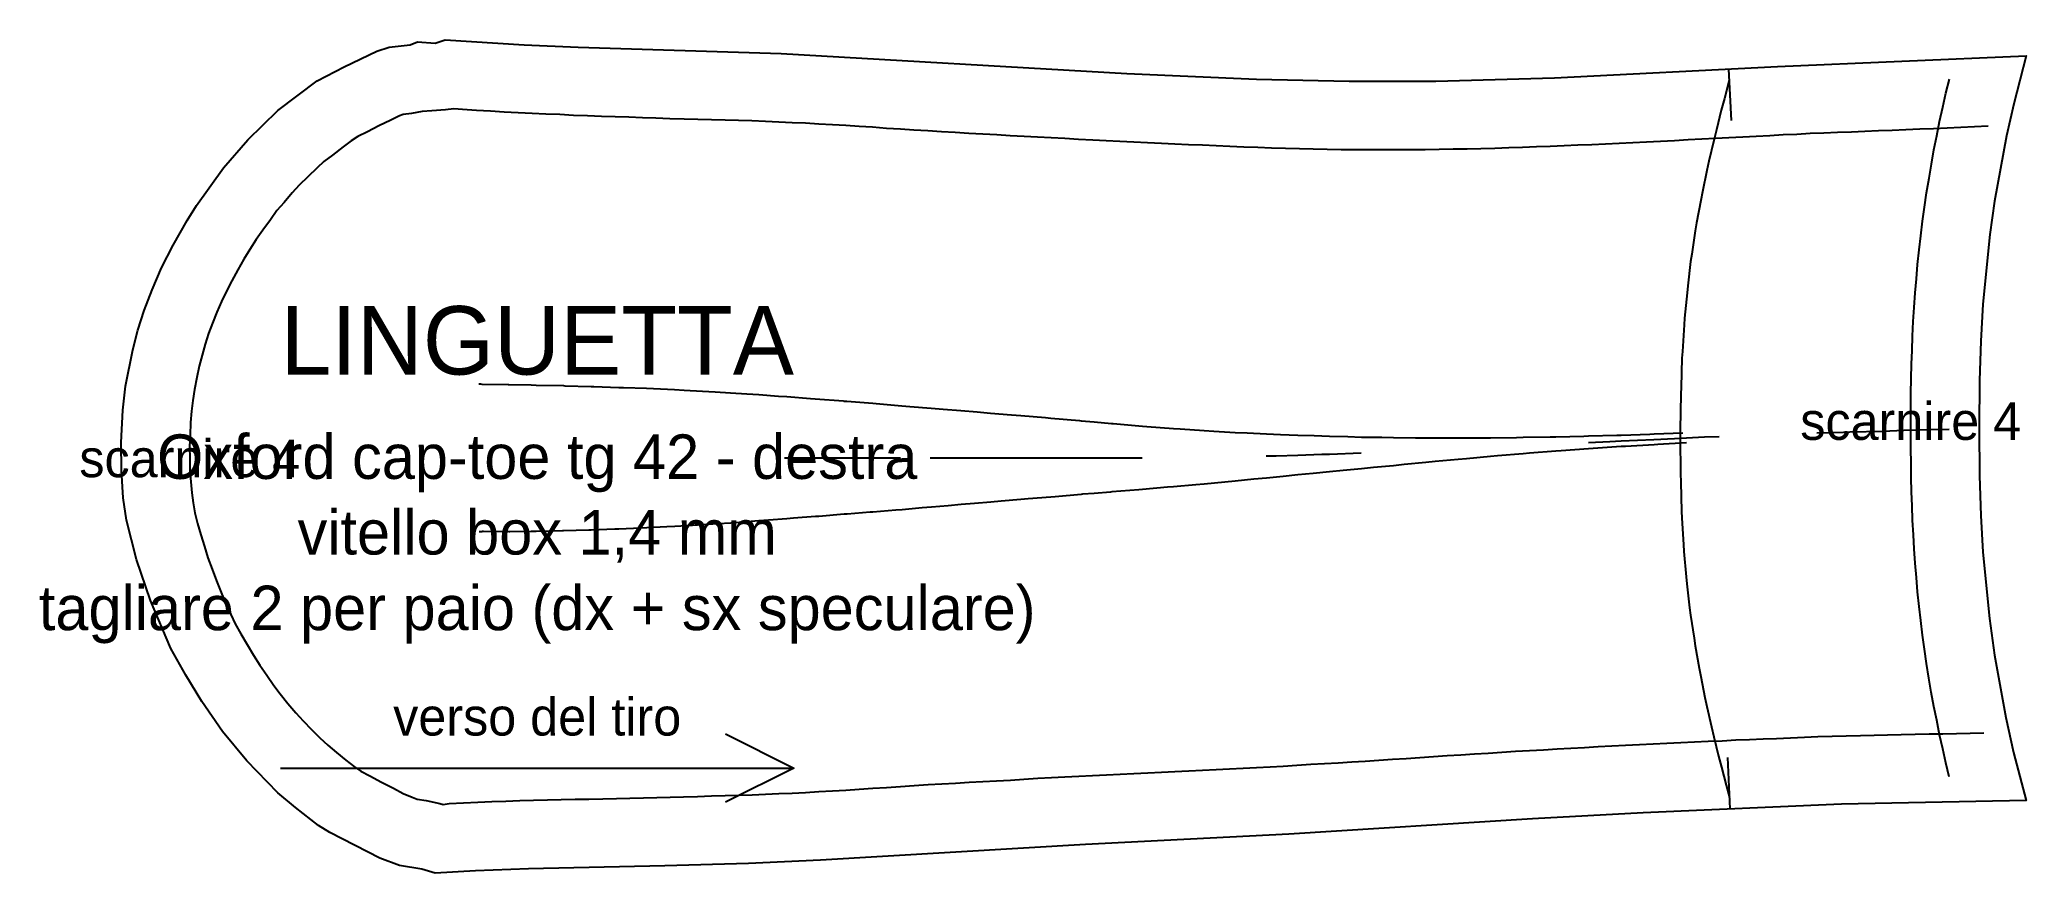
# Model space of a CAD drawing. Header units: millimetres. Extents: x -5 to 111, y 0 to 49.
import ezdxf
from ezdxf.enums import TextEntityAlignment as Align

# ---------------------------------------------------------------- set-up
doc = ezdxf.new("R2010")
doc.units = ezdxf.units.MM
doc.linetypes.add('CENTER', pattern=[5.08, 3.175, -0.635, 0.635, -0.635])
doc.linetypes.add('DASHDOT', pattern=[3.556, 2.54, -0.508, 0, -0.508])
for name, color, linetype in [('ASSE', 6, 'CENTER'), ('RIFERIMENTO', 3, 'CONTINUOUS'), ('SCARNITURA', 8, 'DASHDOT'), ('TACCHE', 7, 'CONTINUOUS'), ('TAGLIO', 7, 'CONTINUOUS'), ('TESTO', 7, 'CONTINUOUS')]:
    doc.layers.add(name, color=color, linetype=linetype)

msp = doc.modelspace()

# ---------------------------------------------------------------- linework, layer by layer
at = {"layer": 'ASSE'}
for points in [[(99.13, 25.74), (99.13, 25.74), (100.69, 25.78), (101.05, 25.8), (101.05, 25.8), (102.98, 25.85), (102.98, 25.85), (104.21, 25.89), (104.92, 25.91), (104.92, 25.91), (105.64, 25.93), (106.86, 25.96), (106.86, 25.96)], [(66.94, 24.39), (66.94, 24.39), (67.52, 24.4), (68.78, 24.44), (68.78, 24.44), (70.19, 24.49), (70.63, 24.5), (70.63, 24.5), (72.5, 24.57), (72.5, 24.57)], [(85.78, 25.18), (87.03, 25.24), (87.69, 25.28), (87.69, 25.28), (89.61, 25.36), (89.61, 25.36), (90.81, 25.42), (91.52, 25.45), (91.52, 25.45), (92.56, 25.5), (93.42, 25.53), (93.42, 25.53)], [(38.78, 24.29), (38.78, 24.29), (40.45, 24.29), (40.45, 24.29), (42.14, 24.29), (42.14, 24.29), (43.84, 24.29), (43.84, 24.29), (45.56, 24.29), (45.56, 24.29)], [(47.29, 24.29), (49.03, 24.29), (49.03, 24.29), (50.78, 24.29), (50.78, 24.29), (52.54, 24.29)], [(52.54, 24.29), (52.54, 24.29), (54.31, 24.29), (54.31, 24.29), (56.09, 24.29), (56.09, 24.29), (57.88, 24.29), (57.88, 24.29), (59.68, 24.29), (59.68, 24.29)]]:
    msp.add_lwpolyline(points, dxfattribs=at)
at = {"layer": 'RIFERIMENTO'}
for points in [[(94, 46.36), (93.73, 45.29), (93.54, 44.6), (93.26, 43.45), (93.1, 42.83), (92.82, 41.63), (92.7, 41.08), (92.44, 39.83), (92.34, 39.32), (92.1, 38.02), (92.02, 37.55), (91.82, 36.19), (91.75, 35.76), (91.58, 34.34), (91.54, 33.93), (91.4, 32.45), (91.37, 32.06), (91.27, 30.5), (91.24, 30.1), (91.19, 28.42), (91.17, 28.01), (91.15, 25.93), (91.14, 25.44), (91.16, 23.36), (91.17, 22.86), (91.22, 21.17), (91.24, 20.76), (91.34, 19.21), (91.36, 18.8), (91.49, 17.33), (91.53, 16.92), (91.69, 15.51), (91.74, 15.09), (91.95, 13.74), (92.01, 13.29), (92.25, 11.99), (92.34, 11.51), (92.59, 10.27), (92.7, 9.74), (92.97, 8.56), (93.1, 7.98), (93.39, 6.85), (93.56, 6.2), (93.83, 5.15), (94.03, 4.43)], [(20.9, 28.6), (21.01, 28.6), (21.09, 28.59), (22.62, 28.57), (22.66, 28.57), (23.96, 28.54), (24.25, 28.53), (24.26, 28.53), (25.85, 28.5), (25.93, 28.49), (27.47, 28.45), (27.63, 28.46), (29.09, 28.4), (29.36, 28.4), (30.71, 28.35), (31.12, 28.33), (32.35, 28.27), (32.91, 28.24), (33.99, 28.18), (34.73, 28.14), (35.63, 28.09), (36.57, 28.02), (37.27, 27.98), (38.42, 27.89), (38.91, 27.86), (40.3, 27.75), (40.57, 27.73), (42.22, 27.61), (42.25, 27.6), (42.43, 27.59), (43.94, 27.47), (44.14, 27.45), (45.64, 27.33), (46.1, 27.29), (47.36, 27.18), (48.06, 27.12), (49.09, 27.05), (50.04, 26.97), (50.83, 26.9), (52.04, 26.8), (52.59, 26.75), (54.03, 26.63), (54.35, 26.6), (56.03, 26.46), (56.12, 26.45), (56.88, 26.39), (57.9, 26.29), (58, 26.28), (59.7, 26.14), (59.96, 26.12), (61.51, 26), (61.91, 25.98), (63.32, 25.88), (63.87, 25.85), (65.13, 25.77), (65.83, 25.74), (66.95, 25.68), (67.78, 25.64), (68.79, 25.6), (69.75, 25.58), (70.64, 25.54), (71.72, 25.52), (72.51, 25.49), (73.69, 25.48), (74.38, 25.47), (75.67, 25.45), (76.27, 25.45), (77.64, 25.45), (78.16, 25.45), (79.61, 25.45), (80.06, 25.46), (81.58, 25.47), (81.96, 25.48), (83.54, 25.5), (83.88, 25.51), (85.5, 25.55), (85.79, 25.56), (87.44, 25.6), (87.7, 25.61), (89.37, 25.67), (89.62, 25.68), (91.29, 25.74)], [(91.52, 25.16), (89.84, 25.06), (89.62, 25.05), (87.95, 24.95), (87.7, 24.94), (86.06, 24.83), (85.79, 24.81), (84.19, 24.7), (83.88, 24.67), (82.33, 24.55), (81.96, 24.52), (80.47, 24.39), (80.06, 24.35), (78.64, 24.23), (78.16, 24.18), (76.81, 24.06), (76.27, 24.01), (75.01, 23.89), (74.38, 23.82), (73.21, 23.71), (72.51, 23.64), (71.44, 23.54), (70.64, 23.46), (69.68, 23.37), (68.79, 23.28), (67.94, 23.19), (66.95, 23.09), (66.22, 23.03), (65.13, 22.92), (64.53, 22.86), (63.32, 22.74), (62.83, 22.7), (61.52, 22.59), (61.16, 22.56), (59.71, 22.44), (59.49, 22.42), (57.91, 22.29), (57.83, 22.28), (56.88, 22.2), (56.2, 22.15), (56.13, 22.14), (54.6, 22.01), (54.35, 21.99), (53.02, 21.88), (52.6, 21.84), (51.45, 21.74), (50.84, 21.69), (49.89, 21.61), (49.1, 21.55), (48.35, 21.48), (47.37, 21.4), (46.82, 21.36), (45.65, 21.25), (45.29, 21.22), (43.95, 21.11), (43.78, 21.11), (42.44, 20.99), (42.28, 20.98), (42.26, 20.98), (40.79, 20.86), (40.58, 20.85), (39.31, 20.75), (38.92, 20.71), (37.84, 20.63), (37.28, 20.59), (36.36, 20.52), (35.64, 20.47), (34.88, 20.42), (34, 20.37), (33.39, 20.33), (32.36, 20.27), (31.89, 20.25), (30.72, 20.19), (30.38, 20.17), (29.1, 20.12), (28.86, 20.11), (27.48, 20.06), (27.33, 20.05), (25.86, 20.01), (25.79, 20.01), (24.26, 19.98), (24.26, 19.98), (23.97, 19.97), (22.71, 19.96), (22.67, 19.96), (21.18, 19.97), (21.1, 19.97), (21.09, 19.96), (20.92, 19.96)]]:
    msp.add_lwpolyline(points, dxfattribs=at)
at = {"layer": 'SCARNITURA'}
for points in [[(106.86, 5.63), (106.67, 6.46), (106.49, 7.27), (106.3, 8.1), (106.14, 8.94), (105.98, 9.75), (105.82, 10.59), (105.68, 11.41), (105.55, 12.26), (105.43, 13.1), (105.31, 13.92), (105.21, 14.77), (105.11, 15.6), (105.02, 16.45), (104.95, 17.29), (104.88, 18.12), (104.82, 18.97), (104.78, 19.79), (104.73, 20.63), (104.7, 21.48), (104.67, 22.29), (104.64, 23.14), (104.64, 23.99), (104.63, 24.78), (104.62, 25.6), (104.62, 26.43), (104.63, 27.25), (104.63, 28.05), (104.64, 28.91), (104.67, 29.75), (104.7, 30.55), (104.73, 31.4), (104.77, 32.25), (104.82, 33.07), (104.88, 33.92), (104.95, 34.75), (105.02, 35.59), (105.12, 36.44), (105.21, 37.26), (105.31, 38.11), (105.43, 38.94), (105.55, 39.78), (105.69, 40.63), (105.83, 41.45), (105.98, 42.29), (106.14, 43.1), (106.31, 43.94), (106.49, 44.77), (106.68, 45.59), (106.88, 46.42)], [(109.15, 43.66), (108.34, 43.63), (107.55, 43.59), (106.75, 43.56), (105.95, 43.52), (105.15, 43.49), (104.34, 43.45), (103.54, 43.42), (102.74, 43.39), (101.94, 43.36), (101.15, 43.32), (100.34, 43.29), (99.53, 43.26), (98.75, 43.23), (97.96, 43.19), (97.17, 43.16), (96.39, 43.11), (95.59, 43.07), (94.8, 43.03), (93.99, 42.99), (93.2, 42.95), (92.4, 42.9), (91.6, 42.86), (90.8, 42.82), (89.99, 42.77), (89.18, 42.73), (88.38, 42.7), (87.57, 42.66), (86.77, 42.62), (85.97, 42.58), (85.16, 42.55), (84.35, 42.52), (83.54, 42.48), (82.74, 42.46), (81.93, 42.43), (81.12, 42.4), (80.3, 42.37), (79.49, 42.35), (78.68, 42.33), (77.87, 42.32), (77.05, 42.3), (76.24, 42.29), (75.42, 42.28), (74.6, 42.28), (73.79, 42.28), (72.97, 42.28), (72.15, 42.28), (71.33, 42.29), (70.51, 42.3), (69.69, 42.32), (68.89, 42.34), (68.07, 42.36), (67.25, 42.39), (66.45, 42.42), (65.63, 42.45), (64.82, 42.48), (64.02, 42.51), (63.21, 42.55), (62.4, 42.58), (61.6, 42.62), (60.81, 42.65), (60, 42.69), (59.2, 42.73), (58.38, 42.77), (57.58, 42.81), (56.8, 42.85), (55.97, 42.89), (55.16, 42.94), (54.37, 42.98), (53.57, 43.03), (52.78, 43.07), (51.98, 43.11), (51.19, 43.16), (50.38, 43.2), (49.56, 43.24), (48.76, 43.29), (47.96, 43.34), (47.16, 43.39), (46.34, 43.44), (45.55, 43.49), (44.75, 43.54), (43.93, 43.6), (43.15, 43.65), (42.36, 43.7), (41.58, 43.75), (40.78, 43.79), (40, 43.84), (39.23, 43.87), (38.44, 43.91), (37.66, 43.94), (36.87, 43.97), (36.08, 43.99), (35.3, 44.02), (34.51, 44.04), (33.72, 44.06), (32.91, 44.07), (32.07, 44.1), (31.26, 44.13), (30.48, 44.16), (29.67, 44.19), (28.88, 44.21), (28.07, 44.24), (27.26, 44.27), (26.45, 44.3), (25.64, 44.34), (24.83, 44.37), (24.03, 44.41), (23.2, 44.45), (22.39, 44.49), (21.58, 44.54), (20.77, 44.59), (19.96, 44.64), (19.45, 44.68), (18.96, 44.63), (18.16, 44.57), (17.59, 44.53), (16.98, 44.41), (16.48, 44.34), (16.27, 44.27), (15.77, 44.02), (15.07, 43.68), (14.4, 43.34), (13.84, 43.06), (13.45, 42.82), (12.98, 42.46), (12.35, 41.97), (11.85, 41.6), (11.45, 41.23), (10.91, 40.7), (10.41, 40.22), (10, 39.77), (9.52, 39.21), (9.1, 38.73), (8.72, 38.2), (8.27, 37.59), (7.89, 37.04), (7.51, 36.46), (7.16, 35.89), (6.82, 35.27), (6.46, 34.63), (6.15, 34.02), (5.86, 33.41), (5.59, 32.8), (5.33, 32.16), (5.11, 31.55), (4.91, 30.93), (4.73, 30.28), (4.56, 29.64), (4.42, 28.97), (4.29, 28.27), (4.18, 27.63), (4.11, 27.01), (4.06, 26.34), (4.03, 25.61), (4, 24.94), (4.01, 24.25), (4.02, 23.56), (4.07, 22.88), (4.12, 22.24), (4.2, 21.65), (4.31, 21.06), (4.46, 20.45), (4.65, 19.78), (4.86, 19.1), (5.07, 18.44), (5.31, 17.78), (5.57, 17.09), (5.84, 16.42), (6.12, 15.75), (6.4, 15.12), (6.67, 14.58), (6.99, 13.99), (7.36, 13.37), (7.74, 12.75), (8.11, 12.16), (8.52, 11.57), (8.92, 10.98), (9.3, 10.48), (9.75, 9.93), (10.21, 9.38), (10.64, 8.9), (11.12, 8.4), (11.61, 7.92), (12.08, 7.48), (12.58, 7.06), (13.14, 6.61), (13.63, 6.22), (14.01, 5.97), (14.53, 5.69), (15.22, 5.33), (15.91, 4.97), (16.49, 4.67), (17, 4.45), (17.3, 4.33), (17.83, 4.25), (18.62, 4.08), (18.83, 4.02), (19.18, 4.07), (20.01, 4.11), (20.84, 4.15), (21.67, 4.19), (22.48, 4.22), (23.3, 4.25), (24.11, 4.27), (24.92, 4.29), (25.73, 4.31), (26.53, 4.33), (27.34, 4.34), (28.15, 4.36), (28.95, 4.37), (29.74, 4.39), (30.54, 4.4), (31.32, 4.42), (32.1, 4.44), (32.88, 4.47), (33.69, 4.49), (34.5, 4.52), (35.3, 4.54), (36.08, 4.57), (36.88, 4.59), (37.66, 4.62), (38.45, 4.66), (39.23, 4.69), (40.01, 4.73), (40.79, 4.77), (41.59, 4.82), (42.37, 4.86), (43.15, 4.92), (43.94, 4.97), (44.75, 5.02), (45.55, 5.07), (46.36, 5.13), (47.17, 5.18), (47.97, 5.22), (48.77, 5.27), (49.57, 5.32), (50.37, 5.37), (51.18, 5.41), (51.99, 5.45), (52.77, 5.5), (53.58, 5.55), (54.38, 5.59), (55.17, 5.63), (55.99, 5.68), (56.79, 5.72), (57.6, 5.76), (58.41, 5.8), (59.21, 5.84), (60.01, 5.87), (60.81, 5.91), (61.6, 5.95), (62.41, 5.99), (63.21, 6.02), (64.01, 6.06), (64.8, 6.1), (65.59, 6.14), (66.38, 6.18), (67.17, 6.22), (67.94, 6.26), (68.72, 6.32), (69.55, 6.37), (70.35, 6.42), (71.15, 6.46), (71.94, 6.51), (72.73, 6.56), (73.53, 6.61), (74.33, 6.67), (75.12, 6.71), (75.92, 6.77), (76.71, 6.82), (77.51, 6.88), (78.32, 6.92), (79.12, 6.98), (79.92, 7.02), (80.72, 7.08), (81.52, 7.13), (82.33, 7.18), (83.16, 7.22), (83.95, 7.27), (84.75, 7.31), (85.55, 7.35), (86.35, 7.4), (87.15, 7.44), (87.95, 7.48), (88.76, 7.53), (89.57, 7.56), (90.37, 7.61), (91.17, 7.64), (91.98, 7.68), (92.78, 7.72), (93.59, 7.75), (94.4, 7.79), (95.19, 7.82), (96, 7.85), (96.78, 7.88), (97.6, 7.92), (98.4, 7.95), (99.19, 7.99), (100.02, 8.01), (100.85, 8.04), (101.69, 8.06), (102.48, 8.07), (103.27, 8.09), (104.07, 8.11), (104.88, 8.13), (105.69, 8.14), (106.49, 8.15), (107.29, 8.17), (108.09, 8.18), (108.89, 8.2)]]:
    msp.add_lwpolyline(points, dxfattribs=at)
at = {"layer": 'TACCHE'}
for points in [[(93.97, 46.99), (94.12, 43.99)], [(94.06, 3.77), (93.92, 6.77)]]:
    msp.add_lwpolyline(points, dxfattribs=at)
at = {"layer": 'TAGLIO'}
msp.add_lwpolyline([(17.32, 48.59), (18.36, 48.52), (18.93, 48.72), (23.56, 48.43), (26.72, 48.29), (38.58, 47.91), (58.79, 46.75), (66.38, 46.42), (71.78, 46.29), (76.86, 46.3), (83.79, 46.5), (96.84, 47.15), (111.37, 47.77), (110.64, 44.98), (110.22, 43.1), (109.51, 39.28), (109.24, 37.33), (108.84, 33.26), (108.72, 31.11), (108.64, 28.81), (108.62, 26.02), (108.64, 23.22), (108.72, 20.91), (108.84, 18.77), (109.22, 14.89), (109.51, 12.75), (110.18, 9.1), (110.63, 7.06), (111.36, 4.26), (100.57, 4.03), (88.97, 3.53), (82.5, 3.18), (68.26, 2.28), (56.37, 1.69), (40.88, 0.77), (36.68, 0.58), (31.79, 0.43), (23.81, 0.26), (20.71, 0.15), (18.36, 0), (17.57, 0.24), (16.27, 0.46), (15.11, 0.89), (12.2, 2.39), (11.53, 2.79), (10.18, 3.84), (9.16, 4.71), (7.34, 6.57), (5.93, 8.29), (4.72, 10.03), (3.77, 11.58), (2.91, 13.13), (1.72, 15.94), (0.9, 18.33), (0.31, 20.63), (0.12, 21.94), (0.02, 23.56), (0, 25.18), (0.1, 27.07), (0.26, 28.48), (0.68, 30.59), (0.97, 31.74), (1.34, 32.9), (1.8, 34.11), (2.35, 35.38), (3.04, 36.72), (3.85, 38.15), (4.41, 39.04), (5.98, 41.23), (7.4, 42.87), (9.16, 44.58), (11.46, 46.32), (13.04, 47.14), (14.95, 48.06), (15.67, 48.28), (16.89, 48.43), (17.32, 48.59)], dxfattribs=at)
at = {"layer": 'TESTO'}
for points in [[(35.32, 8.15), (39.32, 6.15), (35.32, 4.15)], [(9.32, 6.15), (39.32, 6.15)]]:
    msp.add_lwpolyline(points, dxfattribs=at)

# ---------------------------------------------------------------- texts
for s, height, p in [('LINGUETTA', 4, (24.32, 31.15)), ('scarnire 4', 2.2, (104.62, 26.43)), ('Oxford cap-toe tg 42 - destra', 2.6, (24.32, 24.35)), ('scarnire 4', 2.2, (4.01, 24.25)), ('vitello box 1,4 mm', 2.6, (24.32, 19.93)), ('tagliare 2 per paio (dx + sx speculare)', 2.6, (24.32, 15.51)), ('verso del tiro', 2.2, (24.32, 9.15))]:
    msp.add_text(s, height=height, dxfattribs=at).set_placement(p, align=Align.MIDDLE_CENTER)

doc.saveas('drawing.dxf')
